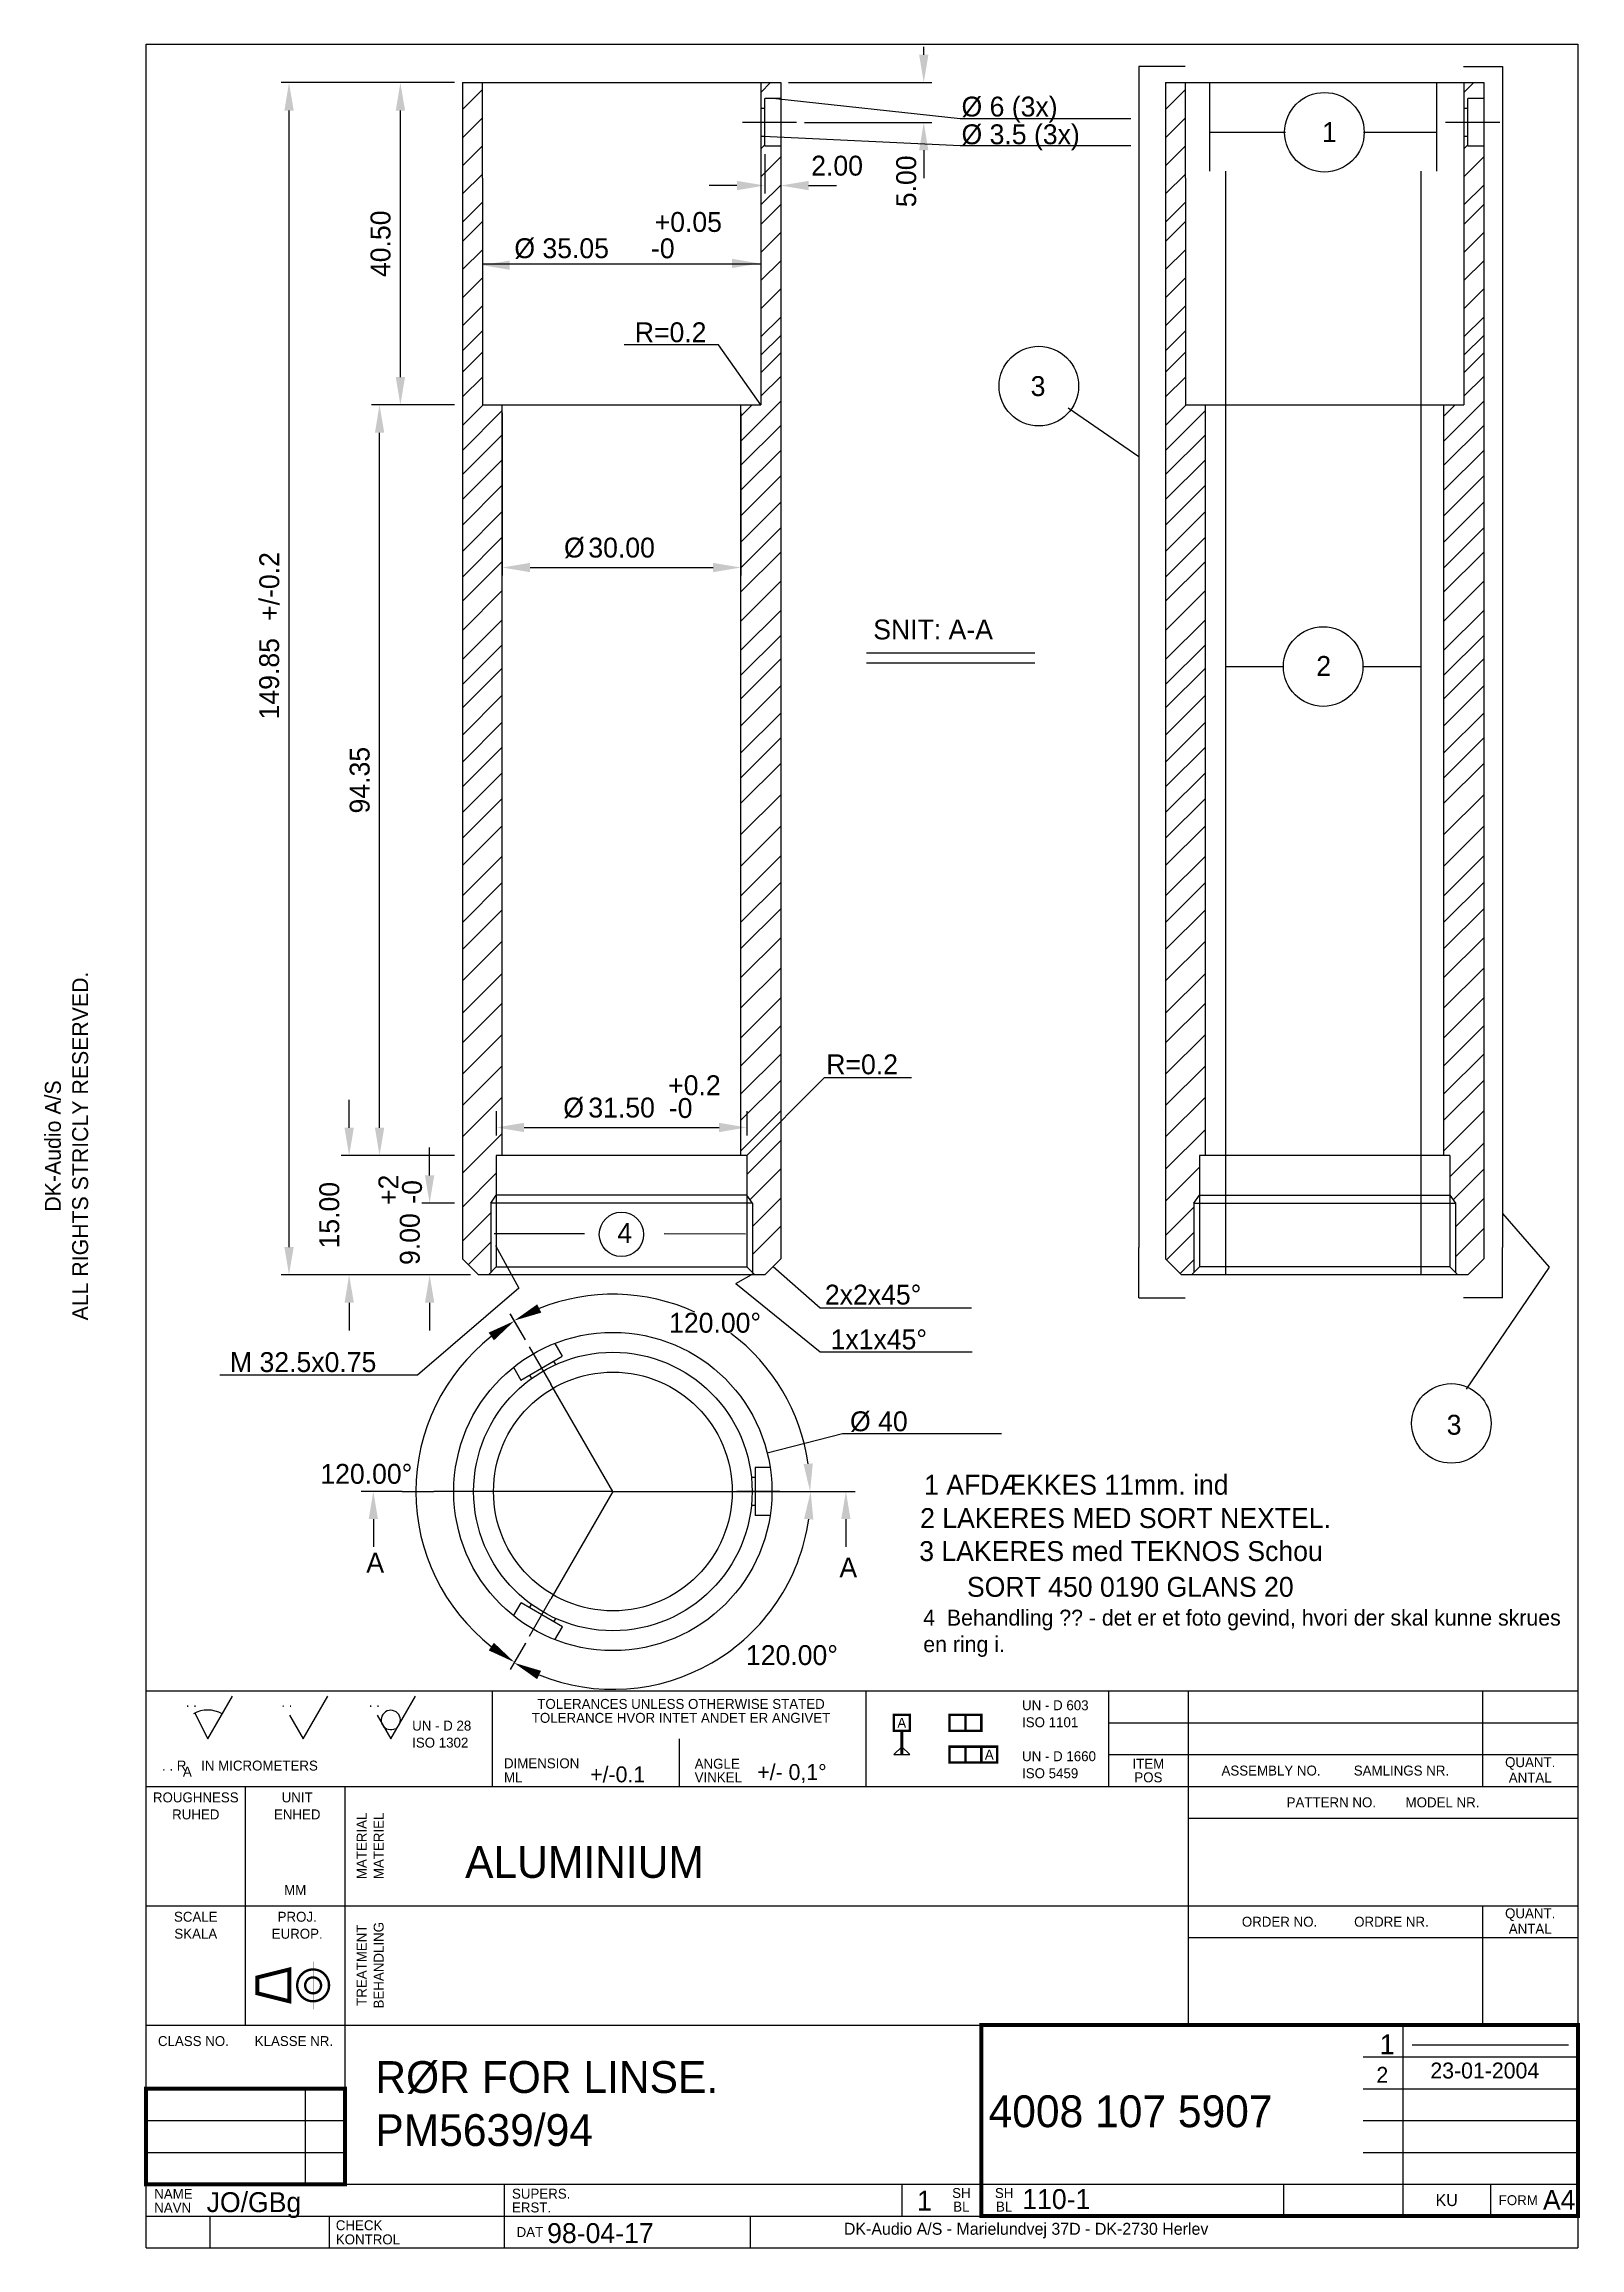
# Model space of a CAD drawing. Extents: x 7 to 200, y 10 to 287.
import ezdxf
from ezdxf.enums import TextEntityAlignment as Align

# ---------------------------------------------------------------- set-up
doc = ezdxf.new("R2010")
doc.units = 0
doc.header["$MEASUREMENT"] = 0
doc.linetypes.add('CENTER', pattern=[2, 1.25, -0.25, 0.25, -0.25])
doc.layers.get('0').update_dxf_attribs({"linetype": 'CONTINUOUS'})
doc.layers.get('DEFPOINTS').update_dxf_attribs({"linetype": 'CONTINUOUS'})
doc.layers.add('DIM', color=1, linetype='CONTINUOUS')
doc.layers.add('HOVED', color=10, linetype='CONTINUOUS')
doc.styles.add('TXT', font='txt')
doc.styles.add('UV', font='UV')
doc.dimstyles.get("Standard").update_dxf_attribs({"dimtxt": 0.18, "dimasz": 0.18, "dimexe": 0.18, "dimexo": 0.0625, "dimgap": 0.09, "dimtad": 0, "dimtih": 1, "dimtoh": 1, "dimdec": 4, "dimzin": 0, "dimdsep": 46, "dimtxsty": 'Standard', "dimcen": 0.09, "dimadec": 0, "dimazin": 0, "dimtfac": 1, "dimtdec": 4, "dimtofl": 0, "dimtmove": 0, "dimatfit": 3, "dimfxl": 0, "dimtolj": 1, "dimtzin": 0, "dimarcsym": 0})

# ---------------------------------------------------------------- blocks, each defined once
blk = doc.blocks.new('*D0')
at = {"color": 0, "linetype": 'ByBlock'}
for p, q in [((87.68, 126.55), (85.78, 129.84)), ((124.3, 107.5), (124.48, 107.5))]:
    blk.add_line(p, q, dxfattribs=at)
for start, end in [(65.3976, 111.9065), (8.0935, 53.2396)]:
    blk.add_arc((98.68, 107.5), 24.8, start, end, dxfattribs=at)
for points in [[(89.68, 129.98), (89.17, 131.03), (86.28, 128.98)], [(123.81, 111.03), (122.65, 110.95), (123.48, 107.5)]]:
    blk.add_solid(points, dxfattribs=at)
at = {"layer": 'DEFPOINTS', "color": 0, "linetype": 'ByBlock'}
for p in [(111.53, 128.71), (88.18, 125.69), (90.89, 121), (98.68, 107.5), (123.3, 107.5)]:
    blk.add_point(p, dxfattribs=at)
at = {"color": 0, "linetype": 'ByBlock', "style": 'TXT'}
blk.add_text('120.00%%d', height=2.5, dxfattribs=at).set_placement((111.53, 128.71), align=Align.MIDDLE_CENTER)
blk = doc.blocks.new('*D1')
at = {"color": 0, "linetype": 'ByBlock'}
for p, q in [((87.68, 126.55), (85.8, 129.81)), ((87.69, 88.45), (85.8, 85.18))]:
    blk.add_line(p, q, dxfattribs=at)
blk.add_arc((98.68, 107.5), 24.76, 128.1045, 231.8955, dxfattribs=at)
for points in [[(83.07, 127.47), (83.73, 126.5), (86.3, 128.94)], [(83.73, 88.49), (83.07, 87.53), (86.3, 86.05)]]:
    blk.add_solid(points, dxfattribs=at)
at = {"layer": 'DEFPOINTS', "color": 0, "linetype": 'ByBlock'}
for p in [(88.18, 125.69), (90.89, 121), (74.74, 101.15), (90.89, 94), (88.19, 89.31)]:
    blk.add_point(p, dxfattribs=at)
at = {"color": 0, "linetype": 'ByBlock', "style": 'TXT'}
blk.add_text('120.00%%d', height=2.5, dxfattribs=at).set_placement((67.69, 109.72), align=Align.MIDDLE_CENTER)
blk = doc.blocks.new('*D2')
at = {"color": 0, "linetype": 'ByBlock'}
for p, q in [((124.3, 107.5), (124.55, 107.5)), ((87.69, 88.45), (85.76, 85.11))]:
    blk.add_line(p, q, dxfattribs=at)
blk.add_arc((98.69, 107.5), 24.86, 248.0733, 351.9267, dxfattribs=at)
for points in [[(122.72, 104.05), (123.88, 103.97), (123.55, 107.5)], [(89.15, 83.91), (89.66, 84.96), (86.26, 85.97)]]:
    blk.add_solid(points, dxfattribs=at)
at = {"layer": 'DEFPOINTS', "color": 0, "linetype": 'ByBlock'}
for p in [(98.68, 107.5), (123.3, 107.5), (122.6, 100.72), (90.89, 94), (88.19, 89.31)]:
    blk.add_point(p, dxfattribs=at)
at = {"color": 0, "linetype": 'ByBlock', "style": 'TXT'}
blk.add_text('120.00%%d', height=2.5, dxfattribs=at).set_placement((121.19, 86.94), align=Align.MIDDLE_CENTER)
blk = doc.blocks.new('*D3')
at = {"color": 0, "linetype": 'ByBlock'}
for p, q in [((64.78, 240.65), (64.78, 220.21)), ((94.78, 240.65), (94.78, 220.21)), ((68.28, 221.21), (91.28, 221.21))]:
    blk.add_line(p, q, dxfattribs=at)
for points in [[(68.28, 221.79), (68.28, 220.62), (64.78, 221.21)], [(91.28, 221.79), (91.28, 220.62), (94.78, 221.21)]]:
    blk.add_solid(points, dxfattribs=at)
at = {"layer": 'DEFPOINTS', "color": 0, "linetype": 'ByBlock'}
for p in [(64.78, 241.65), (94.78, 241.65), (94.78, 221.21)]:
    blk.add_point(p, dxfattribs=at)
at = {"color": 0, "linetype": 'ByBlock', "style": 'TXT'}
blk.add_text('30.00', height=2.5, dxfattribs=at).set_placement((79.78, 223.71), align=Align.MIDDLE_CENTER)
blk = doc.blocks.new('*D4')
at = {"color": 0, "linetype": 'ByBlock'}
for p, q in [((45.53, 150.8), (45.53, 154.3)), ((58.78, 147.3), (44.53, 147.3)), ((58.78, 132.3), (44.53, 132.3)), ((45.53, 128.8), (45.53, 125.3))]:
    blk.add_line(p, q, dxfattribs=at)
for points in [[(44.95, 150.8), (46.12, 150.8), (45.53, 147.3)], [(44.95, 128.8), (46.12, 128.8), (45.53, 132.3)]]:
    blk.add_solid(points, dxfattribs=at)
at = {"layer": 'DEFPOINTS', "color": 0, "linetype": 'ByBlock'}
for p in [(45.53, 147.3), (59.78, 147.3), (59.78, 132.3)]:
    blk.add_point(p, dxfattribs=at)
at = {"color": 0, "linetype": 'ByBlock', "style": 'TXT'}
blk.add_text('15.00', height=2.5, rotation=90, dxfattribs=at).set_placement((43.03, 139.8), align=Align.MIDDLE_CENTER)
blk = doc.blocks.new('*D5')
at = {"color": 0, "linetype": 'ByBlock'}
for p, q in [((58.78, 241.65), (48.35, 241.65)), ((49.35, 150.8), (49.35, 238.15)), ((58.78, 147.3), (48.35, 147.3))]:
    blk.add_line(p, q, dxfattribs=at)
for points in [[(48.77, 238.15), (49.94, 238.15), (49.35, 241.65)], [(48.77, 150.8), (49.94, 150.8), (49.35, 147.3)]]:
    blk.add_solid(points, dxfattribs=at)
at = {"layer": 'DEFPOINTS', "color": 0, "linetype": 'ByBlock'}
for p in [(49.35, 241.65), (59.78, 241.65), (59.78, 147.3)]:
    blk.add_point(p, dxfattribs=at)
at = {"color": 0, "linetype": 'ByBlock', "style": 'TXT'}
blk.add_text('94.35', height=2.5, rotation=90, dxfattribs=at).set_placement((46.85, 194.48), align=Align.MIDDLE_CENTER)
blk = doc.blocks.new('*D6')
at = {"color": 0, "linetype": 'ByBlock'}
for p, q in [((58.78, 282.15), (50.97, 282.15)), ((51.97, 245.15), (51.97, 278.65)), ((58.78, 241.65), (50.97, 241.65))]:
    blk.add_line(p, q, dxfattribs=at)
for points in [[(51.39, 278.65), (52.56, 278.65), (51.97, 282.15)], [(51.39, 245.15), (52.56, 245.15), (51.97, 241.65)]]:
    blk.add_solid(points, dxfattribs=at)
at = {"layer": 'DEFPOINTS', "color": 0, "linetype": 'ByBlock'}
for p in [(51.97, 282.15), (59.78, 282.15), (59.78, 241.65)]:
    blk.add_point(p, dxfattribs=at)
at = {"color": 0, "linetype": 'ByBlock', "style": 'TXT'}
blk.add_text('40.50', height=2.5, rotation=90, dxfattribs=at).set_placement((49.47, 261.9), align=Align.MIDDLE_CENTER)
blk = doc.blocks.new('*D7')
at = {"color": 0, "linetype": 'ByBlock'}
for p, q in [((55.65, 144.8), (55.65, 148.3)), ((58.78, 141.3), (54.65, 141.3)), ((58.78, 132.3), (54.65, 132.3)), ((55.65, 128.8), (55.65, 125.3))]:
    blk.add_line(p, q, dxfattribs=at)
for points in [[(55.06, 144.8), (56.23, 144.8), (55.65, 141.3)], [(55.06, 128.8), (56.23, 128.8), (55.65, 132.3)]]:
    blk.add_solid(points, dxfattribs=at)
at = {"layer": 'DEFPOINTS', "color": 0, "linetype": 'ByBlock'}
for p in [(55.65, 141.3), (59.78, 141.3), (59.78, 132.3)]:
    blk.add_point(p, dxfattribs=at)
at = {"color": 0, "linetype": 'ByBlock', "style": 'TXT'}
blk.add_text('9.00', height=2.5, rotation=90, dxfattribs=at).set_placement((53.15, 136.8), align=Align.MIDDLE_CENTER)
blk = doc.blocks.new('*D9')
at = {"color": 0, "linetype": 'ByBlock'}
for p, q in [((64.03, 146.3), (64.03, 143.24)), ((67.53, 144.24), (92.03, 144.24)), ((95.53, 146.3), (95.53, 143.24))]:
    blk.add_line(p, q, dxfattribs=at)
for points in [[(67.53, 144.82), (67.53, 143.65), (64.03, 144.24)], [(92.03, 144.82), (92.03, 143.65), (95.53, 144.24)]]:
    blk.add_solid(points, dxfattribs=at)
at = {"layer": 'DEFPOINTS', "color": 0, "linetype": 'ByBlock'}
for p in [(64.03, 147.3), (95.53, 147.3), (95.53, 144.24)]:
    blk.add_point(p, dxfattribs=at)
at = {"color": 0, "linetype": 'ByBlock', "style": 'TXT'}
blk.add_text('31.50', height=2.5, dxfattribs=at).set_placement((79.78, 146.74), align=Align.MIDDLE_CENTER)
blk = doc.blocks.new('*D10')
at = {"color": 0, "linetype": 'ByBlock'}
for p, q in [((58.78, 282.15), (36.97, 282.15)), ((37.97, 135.8), (37.97, 278.65)), ((60.78, 132.3), (36.97, 132.3))]:
    blk.add_line(p, q, dxfattribs=at)
for points in [[(37.39, 278.65), (38.56, 278.65), (37.97, 282.15)], [(37.39, 135.8), (38.56, 135.8), (37.97, 132.3)]]:
    blk.add_solid(points, dxfattribs=at)
at = {"layer": 'DEFPOINTS', "color": 0, "linetype": 'ByBlock'}
for p in [(37.97, 282.15), (59.78, 282.15), (61.78, 132.3)]:
    blk.add_point(p, dxfattribs=at)
at = {"color": 0, "linetype": 'ByBlock', "style": 'TXT'}
blk.add_text('149.85', height=2.5, rotation=90, dxfattribs=at).set_placement((35.47, 207.23), align=Align.MIDDLE_CENTER)

msp = doc.modelspace()

# ---------------------------------------------------------------- linework, layer by layer
for p, q in [((59.78014, 282.15), (99.78014, 282.15)), ((59.78014, 282.15), (59.78014, 134.3)), ((62.28014, 270.15), (62.28014, 282.15)), ((97.28014, 282.15), (97.28014, 270.15)), ((99.78014, 280.15), (97.78014, 280.15)), ((97.78014, 274.15), (97.78014, 280.15)), ((99.78014, 282.15), (99.78014, 134.3)), ((148.16067, 282.15), (148.16067, 134.3)), ((148.16067, 282.15), (188.16067, 282.15)), ((150.66067, 270.15), (150.66067, 282.15)), ((185.66067, 282.15), (185.66067, 270.15)), ((186.16067, 274.15), (186.16067, 280.15)), ((188.16067, 280.15), (186.16067, 280.15)), ((188.16067, 282.15), (188.16067, 134.3)), ((97.78014, 278.9), (97.28014, 278.9)), ((186.16067, 278.9), (185.66067, 278.9)), ((97.78014, 275.4), (97.28014, 275.4)), ((186.16067, 275.4), (185.66067, 275.4)), ((99.78014, 274.15), (97.78014, 274.15)), ((188.16067, 274.15), (186.16067, 274.15)), ((62.28014, 270.15), (62.28014, 241.65)), ((97.28014, 270.15), (97.28014, 241.65)), ((150.66067, 270.15), (150.66067, 241.65)), ((185.66067, 270.15), (185.66067, 241.65)), ((59.78014, 248.44829), (62.28014, 250.94735)), ((97.28014, 247.88376), (99.78014, 250.38282)), ((148.16067, 248.44829), (150.66067, 250.94735)), ((185.66067, 247.88376), (188.16067, 250.38282)), ((59.78014, 245.75999), (62.28014, 248.25905)), ((97.28014, 245.69068), (99.78014, 248.18974)), ((148.16067, 245.75999), (150.66067, 248.25905)), ((185.66067, 245.69068), (188.16067, 248.18974)), ((59.78014, 242.64723), (62.28014, 245.14629)), ((97.28014, 242.7385), (99.78014, 245.23755)), ((148.16067, 242.64723), (150.66067, 245.14629)), ((185.66067, 242.7385), (188.16067, 245.23755)), ((59.78014, 239.06883), (62.36229, 241.65)), ((62.28014, 241.65), (97.28014, 241.65)), ((64.78014, 147.3), (64.78014, 241.65)), ((94.78014, 237.10834), (99.78014, 242.10645)), ((94.78014, 147.3), (94.78014, 241.65)), ((94.78014, 240.23944), (96.19123, 241.65)), ((148.16067, 239.06883), (150.74282, 241.65)), ((150.66067, 241.65), (185.66067, 241.65)), ((153.16067, 147.3), (153.16067, 241.65)), ((183.16067, 237.10834), (188.16067, 242.10645)), ((183.16067, 147.3), (183.16067, 241.65)), ((183.16067, 240.23944), (184.57176, 241.65)), ((59.78014, 235.93772), (64.78014, 240.93583)), ((94.78014, 234.06669), (99.78014, 239.0648)), ((148.16067, 235.93772), (153.16067, 240.93583)), ((183.16067, 234.06669), (188.16067, 239.0648)), ((59.78014, 232.89608), (64.78014, 237.89419)), ((94.78014, 230.93559), (99.78014, 235.9337)), ((148.16067, 232.89608), (153.16067, 237.89419)), ((183.16067, 230.93559), (188.16067, 235.9337)), ((59.78014, 229.76497), (64.78014, 234.76308)), ((94.78014, 227.71502), (99.78014, 232.71313)), ((148.16067, 229.76497), (153.16067, 234.76308)), ((183.16067, 227.71502), (188.16067, 232.71313)), ((59.78014, 226.54441), (64.78014, 231.54252)), ((148.16067, 226.54441), (153.16067, 231.54252)), ((59.78014, 223.23438), (64.78014, 228.23249)), ((94.78014, 224.405), (99.78014, 229.40311)), ((148.16067, 223.23438), (153.16067, 228.23249)), ((183.16067, 224.405), (188.16067, 229.40311)), ((59.78014, 220.01382), (64.78014, 225.01193)), ((94.78014, 221.18443), (99.78014, 226.18255)), ((148.16067, 220.01382), (153.16067, 225.01193)), ((183.16067, 221.18443), (188.16067, 226.18255)), ((59.78014, 216.97218), (64.78014, 221.97029)), ((94.78014, 218.14279), (99.78014, 223.1409)), ((148.16067, 216.97218), (153.16067, 221.97029)), ((183.16067, 218.14279), (188.16067, 223.1409)), ((94.78014, 214.47493), (99.78014, 219.47304)), ((183.16067, 214.47493), (188.16067, 219.47304)), ((59.78014, 213.30431), (64.78014, 218.30242)), ((148.16067, 213.30431), (153.16067, 218.30242)), ((59.78014, 209.63644), (64.78014, 214.63456)), ((94.78014, 210.80706), (99.78014, 215.80517)), ((148.16067, 209.63644), (153.16067, 214.63456)), ((183.16067, 210.80706), (188.16067, 215.80517)), ((59.78014, 206.50534), (64.78014, 211.50345)), ((94.78014, 207.67596), (99.78014, 212.67407)), ((148.16067, 206.50534), (153.16067, 211.50345)), ((183.16067, 207.67596), (188.16067, 212.67407)), ((59.78014, 203.55316), (64.78014, 208.55127)), ((94.78014, 204.72377), (99.78014, 209.72188)), ((148.16067, 203.55316), (153.16067, 208.55127)), ((183.16067, 204.72377), (188.16067, 209.72188)), ((59.78014, 200.15367), (64.78014, 205.15178)), ((94.78014, 201.32429), (99.78014, 206.3224)), ((148.16067, 200.15367), (153.16067, 205.15178)), ((183.16067, 201.32429), (188.16067, 206.3224)), ((94.78014, 197.9248), (99.78014, 202.92291)), ((183.16067, 197.9248), (188.16067, 202.92291)), ((59.78014, 196.75419), (64.78014, 201.7523)), ((94.78014, 194.7937), (99.78014, 199.79181)), ((148.16067, 196.75419), (153.16067, 201.7523)), ((183.16067, 194.7937), (188.16067, 199.79181)), ((59.78014, 193.62308), (64.78014, 198.62119)), ((148.16067, 193.62308), (153.16067, 198.62119)), ((59.78014, 190.40252), (64.78014, 195.40063)), ((94.78014, 191.57313), (99.78014, 196.57124)), ((148.16067, 190.40252), (153.16067, 195.40063)), ((183.16067, 191.57313), (188.16067, 196.57124)), ((59.78014, 187.18687), (64.78014, 192.18498)), ((94.78014, 187.63137), (99.78014, 192.62948)), ((148.16067, 187.18687), (153.16067, 192.18498)), ((183.16067, 187.63137), (188.16067, 192.62948)), ((59.78014, 183.76376), (64.78014, 188.76187)), ((94.78014, 183.68961), (99.78014, 188.68772)), ((148.16067, 183.76376), (153.16067, 188.76187)), ((183.16067, 183.68961), (188.16067, 188.68772)), ((59.78014, 179.92573), (64.78014, 184.92384)), ((94.78014, 179.95531), (99.78014, 184.95342)), ((148.16067, 179.92573), (153.16067, 184.92384)), ((183.16067, 179.95531), (188.16067, 184.95342)), ((59.78014, 176.60635), (64.78014, 181.60446)), ((94.78014, 176.63593), (99.78014, 181.63404)), ((148.16067, 176.60635), (153.16067, 181.60446)), ((183.16067, 176.63593), (188.16067, 181.63404)), ((59.78014, 173.18325), (64.78014, 178.18136)), ((94.78014, 173.31656), (99.78014, 178.31467)), ((148.16067, 173.18325), (153.16067, 178.18136)), ((183.16067, 173.31656), (188.16067, 178.31467)), ((94.78014, 169.68599), (99.78014, 174.6841)), ((183.16067, 169.68599), (188.16067, 174.6841)), ((59.78014, 169.24148), (64.78014, 174.23959)), ((148.16067, 169.24148), (153.16067, 174.23959)), ((59.78014, 165.19599), (64.78014, 170.1941)), ((94.78014, 165.84796), (99.78014, 170.84607)), ((148.16067, 165.19599), (153.16067, 170.1941)), ((183.16067, 165.84796), (188.16067, 170.84607)), ((59.78014, 161.46169), (64.78014, 166.4598)), ((94.78014, 162.11366), (99.78014, 167.11177)), ((148.16067, 161.46169), (153.16067, 166.4598)), ((183.16067, 162.11366), (188.16067, 167.11177)), ((94.78014, 158.58682), (99.78014, 163.58493)), ((183.16067, 158.58682), (188.16067, 163.58493)), ((59.78014, 157.51993), (64.78014, 162.51804)), ((148.16067, 157.51993), (153.16067, 162.51804)), ((59.78014, 153.57817), (64.78014, 158.57628)), ((94.78014, 155.05998), (99.78014, 160.05809)), ((148.16067, 153.57817), (153.16067, 158.57628)), ((183.16067, 155.05998), (188.16067, 160.05809)), ((94.78014, 151.7406), (99.78014, 156.73871)), ((183.16067, 151.7406), (188.16067, 156.73871)), ((59.78014, 149.63641), (64.78014, 154.63452)), ((94.78014, 147.90257), (99.78014, 152.90068)), ((148.16067, 149.63641), (153.16067, 154.63452)), ((183.16067, 147.90257), (188.16067, 152.90068)), ((59.78014, 145.06513), (64.78014, 150.06324)), ((148.16067, 145.59092), (153.16067, 150.58903)), ((95.53014, 147.3), (64.03014, 147.3)), ((64.03014, 147.3), (64.03014, 133.3)), ((95.53014, 144.93508), (99.78014, 149.18348)), ((95.53014, 147.3), (95.53014, 133.3)), ((183.91067, 147.3), (152.41067, 147.3)), ((152.41067, 147.3), (152.41067, 133.3)), ((183.91067, 144.61534), (188.16067, 148.86374)), ((183.91067, 147.3), (183.91067, 133.3)), ((59.78014, 140.82126), (64.03014, 145.06965)), ((95.91638, 141.74823), (99.78014, 145.61052)), ((148.16067, 141.57195), (152.41067, 145.82034)), ((184.29834, 141.74618), (188.16067, 145.60704)), ((63.33014, 141.3), (64.03014, 142.3)), ((96.23014, 141.3), (63.33014, 141.3)), ((63.33014, 141.3), (63.33014, 132.6)), ((95.53014, 142.3), (64.03014, 142.3)), ((96.23014, 141.3), (95.53014, 142.3)), ((96.23014, 138.38702), (99.78014, 141.93568)), ((96.23014, 141.3), (96.23014, 132.6)), ((151.71067, 141.3), (152.41067, 142.3)), ((151.71067, 141.3), (184.61067, 141.3)), ((151.71067, 141.3), (151.71067, 132.6)), ((152.41067, 142.3), (183.91067, 142.3)), ((183.91067, 142.3), (184.61067, 141.3)), ((184.61067, 138.36068), (188.16067, 141.90934)), ((184.61067, 141.3), (184.61067, 132.6)), ((59.78014, 136.53984), (63.33014, 140.0885)), ((148.16067, 137.25305), (151.71067, 140.80171)), ((60.50062, 133.57952), (63.33014, 136.40797)), ((96.23014, 134.86808), (99.78014, 138.41674)), ((148.27376, 134.18691), (151.71067, 137.62252)), ((184.61067, 134.5612), (188.16067, 138.10986)), ((61.78014, 132.3), (59.78014, 134.3)), ((64.03014, 133.3), (63.03014, 132.3)), ((64.03014, 133.3), (95.53014, 133.3)), ((95.53014, 133.3), (96.53014, 132.3)), ((97.78014, 132.3), (99.78014, 134.3)), ((150.16067, 132.3), (148.16067, 134.3)), ((149.98364, 132.47703), (151.71067, 134.2034)), ((151.41067, 132.3), (152.41067, 133.3)), ((183.91067, 133.3), (152.41067, 133.3)), ((184.91067, 132.3), (183.91067, 133.3)), ((186.16067, 132.3), (188.16067, 134.3)), ((97.78014, 132.3), (61.78014, 132.3)), ((186.16067, 132.3), (150.16067, 132.3)), ((67.12459, 119.08831), (72.32074, 122.08831)), ((71.39198, 123.69697), (72.32074, 122.08831)), ((66.19615, 120.69641), (67.12459, 119.08831)), ((68.20712, 119.71331), (68.45712, 119.2803)), ((71.23821, 121.46331), (71.48821, 121.0303)), ((96.58622, 108.07824), (96.58622, 102.07824)), ((98.45572, 108.07824), (96.58622, 108.07824)), ((96.58622, 106.82824), (96.08622, 106.82824)), ((96.58622, 103.32824), (96.08622, 103.32824)), ((98.45725, 102.07824), (96.58622, 102.07824)), ((66.20009, 89.44686), (67.13356, 91.06368)), ((72.32971, 88.06368), (67.13356, 91.06368)), ((68.21609, 90.43868), (68.46609, 90.87169)), ((71.24718, 88.68868), (71.49718, 89.12169)), ((71.39667, 86.44761), (72.32971, 88.06368))]:
    msp.add_line(p, q)
at = {"color": 0}
for p, q in [((59.78014, 278.77136), (62.28014, 281.27136)), ((97.28014, 280.91602), (98.51412, 282.15)), ((97.28014, 280.91602), (98.51412, 282.15)), ((148.16067, 278.77136), (150.66067, 281.27136)), ((185.66067, 280.91602), (186.89465, 282.15)), ((185.66067, 280.91602), (186.89465, 282.15)), ((59.78014, 275.23582), (62.28014, 277.73582)), ((148.16067, 275.23582), (150.66067, 277.73582)), ((97.28014, 273.84495), (97.78014, 274.34495)), ((185.66067, 273.84495), (186.16067, 274.34495)), ((59.78014, 271.70029), (62.28014, 274.20029)), ((97.28014, 270.30942), (99.78014, 272.80942)), ((148.16067, 271.70029), (150.66067, 274.20029)), ((185.66067, 270.30942), (188.16067, 272.80942)), ((59.78014, 268.16476), (62.28014, 270.66476)), ((97.28014, 266.77388), (99.78014, 269.27388)), ((148.16067, 268.16476), (150.66067, 270.66476)), ((185.66067, 266.77388), (188.16067, 269.27388)), ((59.78014, 264.62922), (62.28014, 267.12922)), ((97.28014, 264.33835), (99.78014, 266.83835)), ((148.16067, 264.62922), (150.66067, 267.12922)), ((185.66067, 264.33835), (188.16067, 266.83835)), ((59.78014, 262.19369), (62.28014, 264.69369)), ((97.28014, 260.80281), (99.78014, 263.30281)), ((148.16067, 262.19369), (150.66067, 264.69369)), ((185.66067, 260.80281), (188.16067, 263.30281)), ((59.78014, 258.65815), (62.28014, 261.15815)), ((148.16067, 258.65815), (150.66067, 261.15815)), ((59.78014, 255.12262), (62.28014, 257.62262)), ((97.28014, 257.26728), (99.78014, 259.76728)), ((148.16067, 255.12262), (150.66067, 257.62262)), ((185.66067, 257.26728), (188.16067, 259.76728)), ((97.28014, 253.73175), (99.78014, 256.23175)), ((185.66067, 253.73175), (188.16067, 256.23175)), ((59.78014, 251.58709), (62.28014, 254.08709)), ((97.28014, 250.19621), (99.78014, 252.69621)), ((148.16067, 251.58709), (150.66067, 254.08709)), ((185.66067, 250.19621), (188.16067, 252.69621))]:
    msp.add_line(p, q, dxfattribs=at)
at = {"color": 0, "linetype": 'ByBlock'}
msp.add_line((99.78014, 273.15), (99.78014, 268.21869), dxfattribs=at)
for radius in [20, 17.5, 15]:
    msp.add_circle((78.68277, 105.07321), radius)
at = {"layer": 'DEFPOINTS', "color": 0, "linetype": 'ByBlock'}
for p in [(99.78014, 282.15), (188.16067, 282.15), (101.78014, 277.15), (117.76358, 277.15), (190.16067, 277.15), (97.78014, 274.15), (99.78014, 274.15), (99.78014, 269.21869), (99.78014, 138.45), (99.78014, 138.45), (188.16067, 138.45), (188.16067, 138.45), (68.06146, 121.93861), (69.20059, 90.34048)]:
    msp.add_point(p, dxfattribs=at)
at = {"layer": 'DIM', "color": 1, "linetype": 'ByBlock'}
for p, q in [((117.76358, 285.65), (117.76358, 286.66585)), ((100.78014, 282.15), (118.76358, 282.15)), ((102.78014, 277.15), (118.76358, 277.15)), ((97.78014, 273.15), (97.78014, 268.21869)), ((117.76358, 273.65), (117.76358, 270.15)), ((94.28014, 269.21869), (90.78014, 269.21869)), ((103.28014, 269.21869), (106.78014, 269.21869)), ((48.57189, 101.60766), (48.57189, 98.10766)), ((107.97513, 101.60766), (107.97513, 98.10766))]:
    msp.add_line(p, q, dxfattribs=at)
at = {"layer": 'DIM'}
for p, q in [((150.63764, 284.1959), (144.80698, 284.1959)), ((144.80698, 284.1959), (144.80698, 135.72362)), ((185.6216, 284.1959), (190.53163, 284.1959)), ((190.53163, 284.1959), (190.53163, 135.72362)), ((99.16261, 280.16708), (122.3551, 277.64368)), ((153.70641, 271.0449), (153.70641, 282.04857)), ((182.24595, 271.0449), (182.24595, 282.04857)), ((101.78014, 277.15), (94.97451, 277.15)), ((122.3551, 277.64368), (143.80856, 277.64368)), ((190.16067, 277.15), (183.35504, 277.15)), ((97.58489, 275.4357), (122.3551, 274.25286)), ((122.3551, 274.25286), (143.80856, 274.25286)), ((153.70641, 275.91335), (163.21959, 275.91335)), ((173.03965, 275.91335), (182.24595, 275.91335)), ((155.70641, 271.0449), (155.70641, 132.3)), ((180.24595, 271.0449), (180.24595, 132.3)), ((62.28014, 259.36437), (97.28014, 259.36437)), ((91.94476, 249.1994), (80.1225, 249.1994)), ((97.28014, 241.65), (91.94476, 249.1994)), ((144.80698, 235.11415), (135.90755, 241.24937)), ((110.56856, 210.48077), (131.7304, 210.48077)), ((110.56856, 209.21154), (131.7304, 209.21154)), ((155.70641, 208.7604), (162.97618, 208.7604)), ((172.97618, 208.7604), (180.24595, 208.7604)), ((95.53014, 147.3), (105.26542, 157.11172)), ((105.26542, 157.11172), (116.22925, 157.11172)), ((190.53163, 140.01827), (196.36229, 133.26953)), ((63.7751, 137.50295), (75.11589, 137.50295)), ((63.93014, 135.99635), (66.84638, 130.62157)), ((85.11589, 137.50295), (95.35693, 137.46911)), ((98.84541, 133.36527), (104.75202, 128.15102)), ((144.80698, 129.43107), (144.80698, 135.72362)), ((196.36229, 133.26953), (185.92847, 117.93149)), ((190.53163, 129.43107), (190.53163, 135.72362)), ((66.84638, 130.62157), (54.1147, 119.71283)), ((94.12853, 131.22761), (96.34995, 132.48019)), ((94.12853, 131.22761), (104.73826, 122.64203)), ((104.75202, 128.15102), (123.77537, 128.15102)), ((144.80698, 129.43107), (150.63764, 129.43107)), ((190.53163, 129.43107), (185.6216, 129.43107)), ((68.18092, 123.25868), (70.88554, 118.57414)), ((104.73826, 122.64203), (123.83577, 122.64203)), ((54.1147, 119.71283), (29.27314, 119.71283)), ((78.68277, 105.07321), (70.88554, 118.57414)), ((98.08972, 109.94684), (107.55161, 112.37898)), ((107.55161, 112.37898), (127.55675, 112.37898)), ((52.19471, 105.07321), (47.04388, 105.07321)), ((52.19471, 105.07321), (56.15688, 105.07321)), ((78.68277, 105.07321), (56.15688, 105.07321)), ((78.68277, 105.07321), (70.88986, 91.56978)), ((78.68277, 105.07321), (103.2965, 105.07321)), ((99.68277, 105.07824), (94.27353, 105.07824)), ((103.2965, 105.07321), (104.98514, 105.07321)), ((104.98514, 105.07321), (109.15094, 105.07321)), ((68.18524, 86.88524), (70.88986, 91.56978)), ((179.17719, 35.50656), (198.82735, 35.50656))]:
    msp.add_line(p, q, dxfattribs=at)
for centre, radius in [((168.12962, 275.91335), 5), ((132.22503, 244.01022), 5), ((167.97618, 208.7604), 5), ((79.76198, 137.39249), 2.78779), ((184.08721, 113.63684), 5)]:
    msp.add_circle(centre, radius, dxfattribs=at)
at = {"layer": 'DIM', "color": 1, "linetype": 'ByBlock'}
for points in [[(117.18025, 285.65), (118.34692, 285.65), (117.76358, 282.15)], [(117.18025, 273.65), (118.34692, 273.65), (117.76358, 277.15)], [(94.28014, 269.80202), (94.28014, 268.63535), (97.78014, 269.21869)], [(103.28014, 269.80202), (103.28014, 268.63535), (99.78014, 269.21869)], [(65.71697, 259.79553), (65.71697, 258.62886), (62.21697, 259.2122)], [(93.63986, 260.00888), (93.63986, 258.84221), (97.13986, 259.42554)], [(49.15522, 101.60766), (47.98856, 101.60766), (48.57189, 105.10766)], [(108.55846, 101.60766), (107.3918, 101.60766), (107.97513, 105.10766)]]:
    msp.add_solid(points, dxfattribs=at)
at = {"layer": 'HOVED'}
for p, q in [((45, 67), (45, 50)), ((65, 18), (65, 14)), ((43, 14), (43, 10))]:
    msp.add_line(p, q, dxfattribs=at)
for points in [[(20, 10), (20, 287), (200, 287), (200, 10)], [(20, 80), (200, 80)], [(26.15192, 77.23205), (27.75, 74), (30.86859, 79.36651)], [(38.03749, 76.96981), (39.75, 74), (42.86859, 79.36651)], [(49.03749, 76.96981), (50.75, 74), (53.86859, 79.36651)], [(63.5, 80), (63.5, 68)], [(110.5, 80), (110.5, 68)], [(141, 80), (141, 68)], [(151, 80), (151, 38)], [(188, 80), (188, 68)], [(141, 76), (200, 76)], [(87, 74), (87, 68)], [(141, 72), (200, 72)], [(20, 68), (200, 68)], [(32.5, 38), (32.5, 68)], [(45, 68), (45, 18)], [(151.09053, 64.0067), (200.09053, 64.0067)], [(20, 53), (200, 53)], [(188, 53), (188, 38)], [(151, 49), (200, 49)], [(20, 38), (200, 38)], [(178, 38), (178, 14)], [(173, 34), (200, 34)], [(40, 30), (40, 18)], [(173, 30), (200, 30)], [(20, 26), (45, 26)], [(173, 26), (200, 26)], [(20, 22), (45, 22)], [(173, 22), (200, 22)], [(20, 18), (200, 18)], [(65, 18), (65, 10)], [(115, 18), (115, 14)], [(125, 18), (125, 14)], [(163, 18), (163, 14)], [(189, 18), (189, 14)], [(20, 14), (200, 14)], [(28, 14), (28, 10)], [(43, 14), (43, 10)], [(96, 10), (96, 14)], [(20, 10), (200, 10)]]:
    msp.add_lwpolyline(points, dxfattribs=at)
for points, const_width in [([(114, 77), (116, 77), (116, 75), (114, 75)], 0.3), ([(121, 75), (123, 75), (123, 77), (121, 77)], 0.3), ([(123, 75), (125, 75), (125, 77), (123, 77)], 0.3), ([(121, 71), (123, 71), (123, 73), (121, 73)], 0.3), ([(123, 71), (125, 71), (125, 73), (123, 73)], 0.3), ([(125, 73), (127, 73), (127, 71), (125, 71)], 0.3), ([(125, 14), (200, 14), (200, 38), (125, 38)], 0.5)]:
    msp.add_lwpolyline(points, close=True, dxfattribs=dict(at, const_width=const_width))
for points, const_width in [([(115, 75), (115, 72)], 0.4), ([(34, 42), (38, 41), (38, 45), (34, 44), (34, 42)], 0.5), ([(20, 18), (45, 18), (45, 30), (20, 30), (20, 18)], 0.5)]:
    msp.add_lwpolyline(points, dxfattribs=dict(at, const_width=const_width))
msp.add_lwpolyline([(114, 72), (116, 72), (115, 73)], close=True, dxfattribs=at)
at = {"layer": 'HOVED', "color": 13, "const_width": 0.3}
for points in [[(39, 43, 1), (43, 43, 1)], [(40, 43, 1), (42, 43, 1)]]:
    msp.add_lwpolyline(points, format="xyb", close=True, dxfattribs=at)
at = {"layer": 'HOVED', "color": 2, "linetype": 'CENTER', "const_width": 0.02}
for points in [[(41, 46), (41, 40)], [(33, 43), (44, 43)]]:
    msp.add_lwpolyline(points, dxfattribs=at)
at = {"layer": 'HOVED'}
for centre, radius, start, end in [((27.75, 74), 3.60555, 59.8382447, 119.8382447), ((50.76031, 76.35859), 1.21478, 306.4847731, 299.2476703)]:
    msp.add_arc(centre, radius, start, end, dxfattribs=at)

# ---------------------------------------------------------------- texts
at = {"layer": 'DIM', "style": 'TXT'}
for s, height, p in [('Ø 6 (3x)', 2.5, (122.51288, 277.89296)), ('Ø 3.5 (3x)', 2.5, (122.51288, 274.41057)), ('1', 2.5, (167.82274, 274.68631)), ('+0.05', 2.5, (83.93613, 263.39231)), ('Ø 35.05', 2.5, (66.2969, 260.09185)), ('-0', 2.5, (83.47164, 260.07903)), ('R=0.2', 2.5, (81.43608, 249.52767)), ('3', 2.5, (131.19979, 242.76299)), ('Ø', 2.5, (72.54413, 222.4721)), ('SNIT: A-A', 2.5, (111.41503, 212.17308)), ('2', 2.5, (167.10967, 207.58634)), ('R=0.2', 2.5, (105.5105, 157.51442)), ('+0.2', 2.5, (85.63787, 154.88913)), ('Ø', 2.5, (72.45281, 152.08331)), ('-0', 2.5, (85.71454, 152.02536)), ('4', 2.5, (79.24939, 136.3289)), ('2x2x45°', 2.5, (105.33864, 128.56988)), ('1x1x45°', 2.5, (106.05184, 122.94505)), ('M 32.5x0.75', 2.5, (30.5495, 120.09116)), ('Ø 40', 2.5, (108.4978, 112.64921)), ('3', 2.5, (183.49667, 112.21302)), ('1 AFDÆKKES 11mm. ind', 2.5, (117.80839, 104.66995)), ('2 LAKERES MED SORT NEXTEL.', 2.5, (117.30595, 100.48298)), ('A', 2.5, (47.69076, 94.88442)), ('3 LAKERES med TEKNOS Schou ', 2.5, (117.1968, 96.33662)), ('A', 2.5, (107.16096, 94.27791)), ('+/-0.1', 2, (75.82919, 68.52185)), ('+/- 0,1°', 2, (96.8306, 68.81424)), ('ALUMINIUM', 4, (60.10893, 56.51067)), ('1', 2.5, (175.09152, 34.33967)), ('RØR FOR LINSE.', 4, (48.82469, 29.47761)), ('23-01-2004', 2, (181.44973, 31.29643)), ('2', 2, (174.66509, 30.75415)), ('4008 107 5907', 4, (125.91295, 25.17308)), ('PM5639/94', 4, (48.82469, 22.81094)), ('JO/GBg', 2.5, (27.61808, 14.50246)), ('1', 2.5, (116.91928, 14.69694)), ('110-1', 2.5, (130.14909, 14.89142)), ('98-04-17', 2.5, (70.4204, 10.61281))]:
    msp.add_text(s, height=height, dxfattribs=at).set_placement(p)
at = {"layer": 'DIM', "color": 1, "linetype": 'ByBlock', "style": 'TXT'}
msp.add_text('2.00', height=2.5, dxfattribs=at).set_placement((106.86817, 271.71869), align=Align.MIDDLE_CENTER)
msp.add_text('5.00', height=2.5, rotation=90, dxfattribs=at).set_placement((115.55342, 269.75089), align=Align.MIDDLE_CENTER)
at = {"layer": 'DIM', "style": 'TXT'}
for s, p in [('+/-0.2', (36.74197, 214.50435)), ('+2', (51.71688, 141.08486)), ('-0', (54.68031, 141.24523))]:
    msp.add_text(s, height=2.5, rotation=90, dxfattribs=at).set_placement(p)
at = {"layer": 'DIM', "attachment_point": 1, "style": 'TXT'}
for s, insert, char_height, width in [('SORT 450 0190 GLANS 20', (123.19352, 94.33874), 2.5, 55.37), ('4  Behandling ?? - det er et foto gevind, hvori der skal kunne skrues en ring i.', (117.70218, 90.21811), 2, 82.51)]:
    msp.add_mtext(s, dxfattribs=dict(at, insert=insert, char_height=char_height, width=width))
at = {"layer": 'HOVED'}
for s, p in [('ALL RIGHTS STRICLY RESERVED.', (12.71429, 148.5)), ('DK-Audio A/S', (9.28571, 148.5))]:
    msp.add_text(s, height=2, rotation=90, dxfattribs=at).set_placement(p, align=Align.CENTER)
at = {"layer": 'HOVED', "style": 'UV'}
for s, p in [('. .', (25, 78)), ('. .', (37, 78)), ('. .', (48, 78)), ('UN - D 603', (130.12221, 77.58374)), ('UN - D 28', (53.45154, 75.02408)), ('ISO 1101', (130.12221, 75.44791)), ('ISO 1302 ', (53.45154, 72.88825)), ('UN - D 1660', (130.12221, 71.17626)), ('. . R    IN MICROMETERS', (22, 70)), ('A', (24.63367, 69.24321)), ('DIMENSION', (64.99374, 70.28802)), ('ML', (64.99374, 68.52235)), ('ANGLE', (88.96506, 70.23202)), ('VINKEL', (88.96506, 68.52336)), ('ISO 5459', (130.12221, 69.04043)), ('NAME', (21.02805, 16.17553)), ('SUPERS.', (66, 16.19153)), ('NAVN', (21.02805, 14.43706)), ('ERST.', (66, 14.46199)), ('CHECK', (43.85676, 12.22405)), ('KONTROL', (43.85676, 10.44574))]:
    msp.add_text(s, height=1.25, dxfattribs=at).set_placement(p)
for s, p in [('TOLERANCES UNLESS OTHERWISE STATED', (87.25, 77.74976)), ('TOLERANCE HVOR INTET ANDET ER ANGIVET', (87.25, 76.00024)), ('ROUGHNESS', (26.25, 66)), ('UNIT', (39, 66)), ('RUHED', (26.25, 63.86417)), ('ENHED', (39, 63.86417)), ('MM', (38.75, 54.37402)), ('SCALE', (26.25, 51)), ('SKALA', (26.25, 48.86417)), ('EUROP.', (39, 48.86417)), ('PROJ.', (39, 51))]:
    msp.add_text(s, height=1.25, dxfattribs=at).set_placement(p, align=Align.CENTER)
for s, height, p in [('A', 1.25, (115, 76)), ('A', 1.25, (126, 72)), ('ITEM', 1.25, (146, 70.85433)), ('POS', 1.25, (146, 69.14567)), ('ASSEMBLY NO.         SAMLINGS NR.', 1.25, (169.5, 70)), ('QUANT.', 1.25, (194, 70.89046)), ('ANTAL', 1.25, (194, 69.11446)), ('PATTERN NO.        MODEL NR.', 1.25, (175.5, 66.00492)), ('QUANT.', 1.25, (194, 51.89426)), ('ORDER NO.          ORDRE NR.', 1.25, (169.5, 51)), ('ANTAL', 1.25, (194, 50.11066)), ('CLASS NO.       KLASSE NR.', 1.25, (32.5, 36)), ('SH', 1.25, (122.4953, 16.90499)), ('SH', 1.25, (127.86853, 16.90499)), ('KU', 1.5, (183.5, 16)), ('FORM', 1.25, (192.5, 16)), ('BL', 1.25, (122.4953, 15.18874)), ('BL', 1.25, (127.86853, 15.18874)), ('DAT', 1.25, (68.25083, 12)), ('DK-Audio A/S - Marielundvej 37D - DK-2730 Herlev', 1.5, (130.6313, 12.21773))]:
    msp.add_text(s, height=height, dxfattribs=at).set_placement(p, align=Align.MIDDLE)
for s, p in [('MATERIAL', (47.10546, 60.53415)), ('MATERIEL', (49.24129, 60.53415)), ('TREATMENT', (47.10546, 45.53415)), ('BEHANDLING', (49.24129, 45.53415))]:
    msp.add_text(s, height=1.25, rotation=90, dxfattribs=at).set_placement(p, align=Align.MIDDLE)
at = {"layer": 'HOVED', "color": 14, "style": 'TXT'}
msp.add_text('A4', height=2.5, dxfattribs=at).set_placement((195.6007, 14.80019))

# ---------------------------------------------------------------- dimensions: what is measured, and where the dimension line sits
at = {"layer": 'DIM'}
for base, p1, p2, picture, middle in [((37.97465, 282.15), (61.78014, 132.3), (59.78014, 282.15), '*D10', (35.47465, 207.225)), ((51.97282, 282.15), (59.78014, 241.65), (59.78014, 282.15), '*D6', (49.47282, 261.9)), ((49.35321, 241.65), (59.78014, 147.3), (59.78014, 241.65), '*D5', (46.85321, 194.475)), ((45.53232, 147.3), (59.78014, 132.3), (59.78014, 147.3), '*D4', (43.03232, 139.8)), ((55.64744, 141.3), (59.78014, 132.3), (59.78014, 141.3), '*D7', (53.14744, 136.8))]:
    dim = msp.add_linear_dim(base=base, p1=p1, p2=p2, angle=90, dimstyle='Standard', dxfattribs=at)
    dim.commit()
    dim.dimension.update_dxf_attribs({"geometry": picture, "text_midpoint": middle})
dim = msp.add_linear_dim(base=(94.78014, 221.20655), p1=(64.78014, 241.65), p2=(94.78014, 241.65), dimstyle='Standard', dxfattribs=at)
dim.commit()
dim.dimension.update_dxf_attribs({"geometry": '*D3', "text_midpoint": (79.78014, 223.70655)})
dim = msp.add_linear_dim(base=(95.53014, 150.82714), p1=(64.03014, 153.89114), p2=(95.53014, 153.89114), dimstyle='Standard', dxfattribs=at)
dim.commit()
dim.dimension.update_dxf_attribs({"geometry": '*D9', "text_midpoint": (79.78014, 153.32714), "insert": (0, 6.59114)})
for base, line1, line2, picture, middle in [((91.53375, 126.27989), ((68.18092, 123.25868), (70.88554, 118.57414)), ((78.68277, 105.07321), (103.2965, 105.07321)), '*D0', (91.53375, 126.27989)), ((54.74471, 98.72564), ((68.18524, 86.88524), (70.88986, 91.56978)), ((68.18092, 123.25868), (70.88554, 118.57414)), '*D1', (47.69076, 107.29566)), ((102.60302, 98.29172), ((78.68277, 105.07321), (103.2965, 105.07321)), ((68.18524, 86.88524), (70.88986, 91.56978)), '*D2', (101.19223, 84.5146))]:
    dim = msp.add_angular_dim_2l(base=base, line1=line1, line2=line2, dimstyle='Standard', dxfattribs=at)
    dim.commit()
    dim.dimension.update_dxf_attribs({"geometry": picture, "text_midpoint": middle, "dimtype": 130, "insert": (-20, -2.42771)})

doc.saveas('drawing.dxf')
